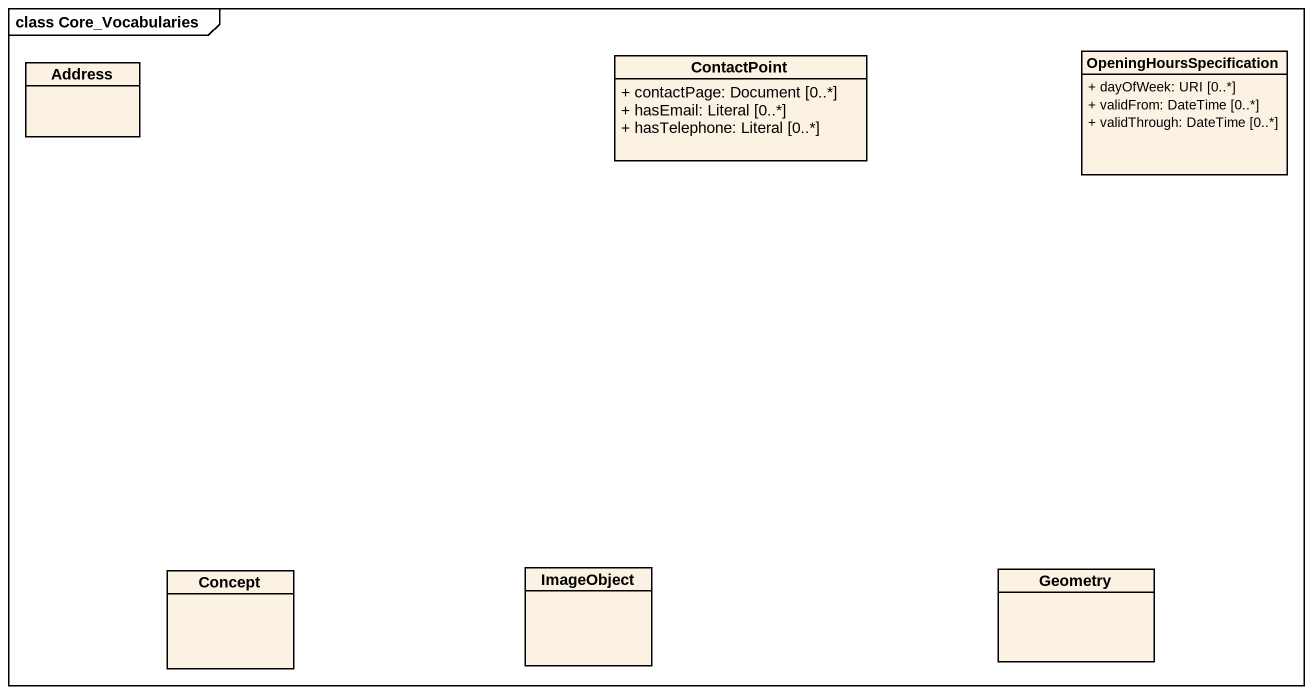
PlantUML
@startuml
mainframe class Core_Vocabularies
hide circle
hide empty members
skinparam classAttributeIconSize 0
class Address
class ContactPoint {
  + contactPage: Document [0..*]
  + hasEmail: Literal [0..*]
  + hasTelephone: Literal [0..*]
}
class OpeningHoursSpecification {
  + dayOfWeek: URI [0..*]
  + validFrom: DateTime [0..*]
  + validThrough: DateTime [0..*]
}
class Concept
class ImageObject
class Geometry
@enduml
